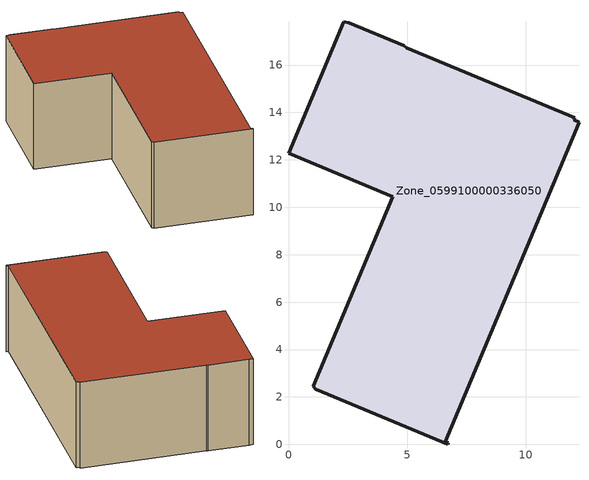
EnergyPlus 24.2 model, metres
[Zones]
Zone_0599100000336050
 floor ground (C_G): 12.25,13.59 6.62,0.12 6.74,0.07 6.71,0 1.15,2.33 1.05,2.46 4.39,10.45 0,12.29 2.33,17.83 2.55,17.78 4.88,16.81 4.97,16.74 12.08,13.77 12.04,13.68 z0
 wall outside (C_F): 2.33,17.83 0,12.29 4.39,10.45 1.05,2.46 1.15,2.33 6.71,0 6.74,0.07 6.62,0.12 12.25,13.59 12.04,13.68 12.08,13.77 4.97,16.74 4.88,16.81 2.55,17.78 2.33,17.83 z0:5.77
 roof outside (C_R): 6.62,0.12 12.25,13.59 12.04,13.68 12.08,13.77 4.97,16.74 4.88,16.81 2.55,17.78 2.33,17.83 0,12.29 4.39,10.45 1.05,2.46 1.15,2.33 6.71,0 6.74,0.07 z5.77
[BUILDING]
Pand.0599100000336050: North Axis=0; Terrain=City; Loads Convergence Tolerance Value=0.04; Temperature Convergence Tolerance Value=0.4; Solar Distribution=FullExterior; Maximum Number of Warmup Days=25; Minimum Number of Warmup Days=1
[Site:Location]
Rotterdam.The.Hague.AP_ZH_NLD Design_Conditions: Latitude=51.96; Longitude=4.45; Time Zone=1; Elevation=-4.5
[SITE:GROUNDTEMPERATURE:BUILDINGSURFACE]
18, 18, 18, 18, 18, 18, 18, 18, 18, 18, 18, 18
[MATERIAL] Thermal Absorptance=0.9; Solar Absorptance=0.7; Visible Absorptance=0.7
Name | Roughness | Thickness | Conductivity | Density | Specific Heat
G.TI.1975-1991 | MediumSmooth | 0.15 | 0.288461 | 540 | 1210
F.TI.1975-1991 | Rough | 0.3 | 0.230769 | 1920 | 840
R.TI.1975-1991 | MediumRough | 0.2 | 0.153846 | 1500 | 1000
[CONSTRUCTION]
C_G: G.TI.1975-1991
C_F: F.TI.1975-1991
C_R: R.TI.1975-1991
[ZONE]
Zone_0599100000336050: Type=1; Multiplier=1; Ceiling Height=Autocalculate; Volume=Autocalculate; Floor Area=autocalculate; Part of Total Floor Area=Yes
[ZONEINFILTRATION:DESIGNFLOWRATE]
Infil_Zone_0599100000336050: Zone or ZoneList or Space or SpaceList=Zone_0599100000336050; Schedule=AlwaysOn; Design Flow Rate Calculation Method=Flow/Area; Flow Rate per Floor Area=0.003; Constant Term Coefficient=1; Temperature Term Coefficient=0; Velocity Term Coefficient=0; Velocity Squared Term Coefficient=0
[HVACTEMPLATE:ZONE:IDEALLOADSAIRSYSTEM]
Zone_0599100000336050: Maximum Heating Supply Air Temperature=50; Minimum Cooling Supply Air Temperature=13; Maximum Heating Supply Air Humidity Ratio=0.0156; Minimum Cooling Supply Air Humidity Ratio=0.0077; Heating Limit=NoLimit; Cooling Limit=NoLimit; Dehumidification Control Type=ConstantSensibleHeatRatio; Cooling Sensible Heat Ratio=0.7; Dehumidification Setpoint=60; Humidification Control Type=None; Humidification Setpoint=30; Outdoor Air Method=None; Outdoor Air Flow Rate per Person=0.00944; Outdoor Air Flow Rate per Zone Floor Area=0; Outdoor Air Flow Rate per Zone=0; Demand Controlled Ventilation Type=None; Outdoor Air Economizer Type=NoEconomizer; Heat Recovery Type=None; Sensible Heat Recovery Effectiveness=0.7; Latent Heat Recovery Effectiveness=0.65
[ZONECONTROL:THERMOSTAT]
ThermostatControl_Zone_0599100000336050: Zone or ZoneList=Zone_0599100000336050; Control Type Schedule=DualSetpointControlType; Control 1=Thermostat_Zone_0599100000336050; Temperature Difference Between Cutout And Setpoint=0
[THERMOSTATSETPOINT:DUALSETPOINT]
Thermostat_Zone_0599100000336050: Heating Setpoint Temperature Schedule=HeatingSetpoint_Zone_0599100000336050; Cooling Setpoint Temperature Schedule=CoolingSetpoint_Zone_0599100000336050
[SCHEDULE:COMPACT]
HeatingSetpoint_Zone_0599100000336050: Through: 12/31, For: AllDays, Until: 24:00, 21
CoolingSetpoint_Zone_0599100000336050: Through: 12/31, For: AllDays, Until: 24:00, 24
DualSetpointControlType: Through: 12/31, For: AllDays, Until: 24:00, 4
AlwaysOn: Through: 12/31, For: AllDays, Until: 24:00, 1
